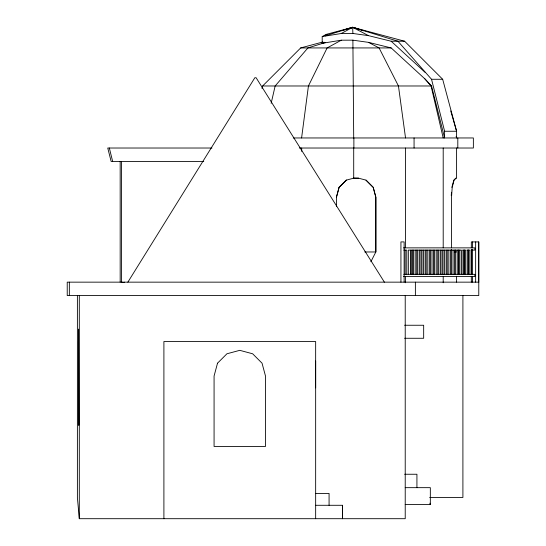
<?xml version="1.0" encoding="UTF-8"?>
<svg xmlns="http://www.w3.org/2000/svg" width="546" height="546" viewBox="0 0 546 546"><rect width="100%" height="100%" fill="white"/><g stroke="black" fill="none" stroke-linecap="round" stroke-linejoin="round"><path stroke-width="0.82" d="M124.229 282.637L124.229 282.152M315.656 387.851L315.656 361.029M342.485 505.289L342.485 518.7L342.485 505.289L315.656 505.289M405.221 295.563L405.221 518.7L79.3 518.7L77.389 497.461L77.389 295.563M405.193 504.531L430.337 504.531L430.337 487.66L405.193 487.66M301.685 151.372L301.692 148.021M451.249 195.557L451.494 192.274M301.59 137.961L308.429 85.981L327.122 47.932L341.298 40.199L352.887 40.165L368.516 42.363L391.168 47.932L424.925 78.924L431.538 85.981L444.601 137.961L444.601 131.252L431.538 79.279L397.925 41.23L352.655 27.3L326.099 34.418L322.201 36.589L322.201 43.291L341.298 40.199M271.15 103.31L275.15 85.981L307.91 47.932L325.273 42.527M336.438 206.47L336.452 197.202L339.08 187.353L346.287 180.139L353.706 178.167L353.706 148.021M261.984 88.418L262.633 85.981L300.682 47.932L322.816 42.001M336.452 197.202L339.1 187.353L346.287 180.139M451.856 187.353L453.863 180.139L455.876 178.201L456.599 178.201L456.599 148.021M370.877 261.746L375.839 251.972L375.846 197.202L373.211 187.353L366.018 180.139L358.64 178.201L353.706 178.167M127.86 282.152L254.839 77.737L256.122 77.737L384.384 282.152M455.93 178.201L454.06 180.139L452.204 187.353L451.522 197.202L451.522 247.761M339.1 187.353L346.335 180.139M322.201 43.291L324.147 42.206M322.201 36.589L341.298 33.49L352.655 27.3L404.627 41.23L442.676 79.279L456.599 131.252L456.599 137.961L456.135 136.336M351.18 28.078L352.655 27.3L363.807 30.774M325.273 35.824L352.655 27.3L368.516 35.654L391.168 41.23L404.627 41.23M343.079 30.242L352.655 27.3L354.122 28.099M341.298 33.49L352.887 33.463L368.516 35.654M326.099 34.418L327.464 34.418M300.682 47.932L391.168 47.932M431.538 79.279L442.676 79.279M262.633 85.981L431.538 85.981M444.601 131.252L456.599 131.252L450.743 110.947M293.236 137.961L473.368 137.961L473.368 148.021L299.317 148.021M211.957 148.021L107.753 148.021L111.138 161.432L203.754 161.432M358.688 178.201L353.637 178.167M365.991 180.139L373.211 187.353M403.439 247.864L474.843 247.864L474.843 250.102L471.191 250.102M403.787 250.102L406.756 250.102L406.756 274.324M462.728 250.102L465.649 250.102L465.649 274.324M466.939 250.102L469.853 250.102L469.853 274.324M364.776 251.972L375.839 251.972L375.839 197.202L373.512 188.52M454.252 251.972L456.599 251.972M403.787 274.324L474.843 274.324L474.843 276.563L403.439 276.563M478.774 282.152L67.226 282.152L67.226 295.563L478.774 295.563L478.774 241.912L471.328 241.912L471.328 247.782M404.613 325.252L423.669 325.252L423.669 338.274L404.613 338.274M404.647 474.249L416.926 474.249L416.926 487.66M315.656 493.434L329.074 493.434L329.074 505.289M429.661 497.461L462.906 497.461L462.906 295.563M123.553 282.514L121.533 282.152L121.533 161.432M368.516 42.363L379.095 47.932L398.45 85.981L405.535 137.961M391.168 41.23L424.925 72.222M424.925 78.924L431.067 85.981L443.202 137.961M429.886 503.146L430.337 504.531M109.336 148.021L112.653 161.432M352.655 27.3L352.887 33.463M352.887 40.165L353.706 137.961M478.726 241.912L478.726 282.152M475.641 241.912L475.641 282.152M472.454 241.912L472.454 247.782M472.454 249.454L472.454 274.604M472.454 276.283L472.454 282.152M471.423 250.102L471.423 274.324M471.328 249.454L471.328 274.604M471.328 276.283L471.328 282.152M468.618 250.102L468.618 274.324M468.263 250.102L468.263 274.324M467.212 250.102L467.212 274.324M464.325 250.102L464.325 274.324M464.052 250.102L464.052 274.324M463.008 250.102L463.008 274.324M461.445 274.324L461.445 250.102L408.319 250.102L408.319 274.324M459.848 250.102L459.848 274.324M458.804 250.102L458.804 274.324M458.435 250.102L458.435 274.324M457.807 137.961L457.807 148.021M457.234 250.102L457.234 274.324M456.599 276.283L456.599 282.152M455.739 250.102L455.739 251.774M455.637 250.102L455.637 274.324M454.593 250.102L454.593 274.324M453.03 250.102L453.03 274.324M451.522 249.447L451.433 274.324M450.389 250.102L450.389 274.324M448.826 250.102L448.826 274.324M447.229 250.102L447.229 274.324M446.184 250.102L446.184 274.324M444.615 250.102L444.615 274.324M443.202 148.021L443.202 247.802M443.202 276.802L443.202 282.773M443.018 250.102L443.018 274.324M441.973 250.102L441.973 274.324M440.41 250.102L440.41 274.324M438.813 250.102L438.813 274.324M437.769 250.102L437.769 274.324M436.206 250.102L436.206 274.324M434.609 250.102L434.609 274.324M433.558 250.102L433.558 274.324M431.995 250.102L431.995 274.324M430.398 250.102L430.398 274.324M429.354 250.102L429.354 274.324M427.791 250.102L427.791 274.324M426.194 250.102L426.194 274.324M425.15 250.102L425.15 274.324M423.58 250.102L423.58 274.324M421.99 250.102L421.99 274.324M420.939 250.102L420.939 274.324M419.376 250.102L419.376 274.324M417.779 250.102L417.779 274.324M416.735 250.102L416.735 274.324M415.383 282.152L415.383 295.563M415.172 250.102L415.172 274.324M414.066 137.961L414.066 148.021M413.575 250.102L413.575 274.324M412.53 250.102L412.53 274.324M405.535 148.021L405.535 247.802M405.535 276.802L405.535 282.773M405.159 250.102L405.159 274.324M404.129 282.152L404.129 241.912L400.935 241.912L400.935 282.152M353.876 137.961L353.876 148.021M315.656 518.7L315.656 341.537L163.902 341.537L163.902 518.7M120.175 161.432L120.175 282.152M79.3 295.563L79.3 518.7M69.342 282.152L69.342 295.563M78.392 341.953L78.358 425.225L78.877 425.225L78.617 329.095L78.392 341.953M217.52 363.192L214.073 376.044L214.073 446.464L265.493 446.464L265.493 376.044L262.046 363.192L252.634 353.781L239.783 350.334L226.924 353.781L217.52 363.192M410.961 274.324L410.961 250.102L410.933 274.324"/></g></svg>
